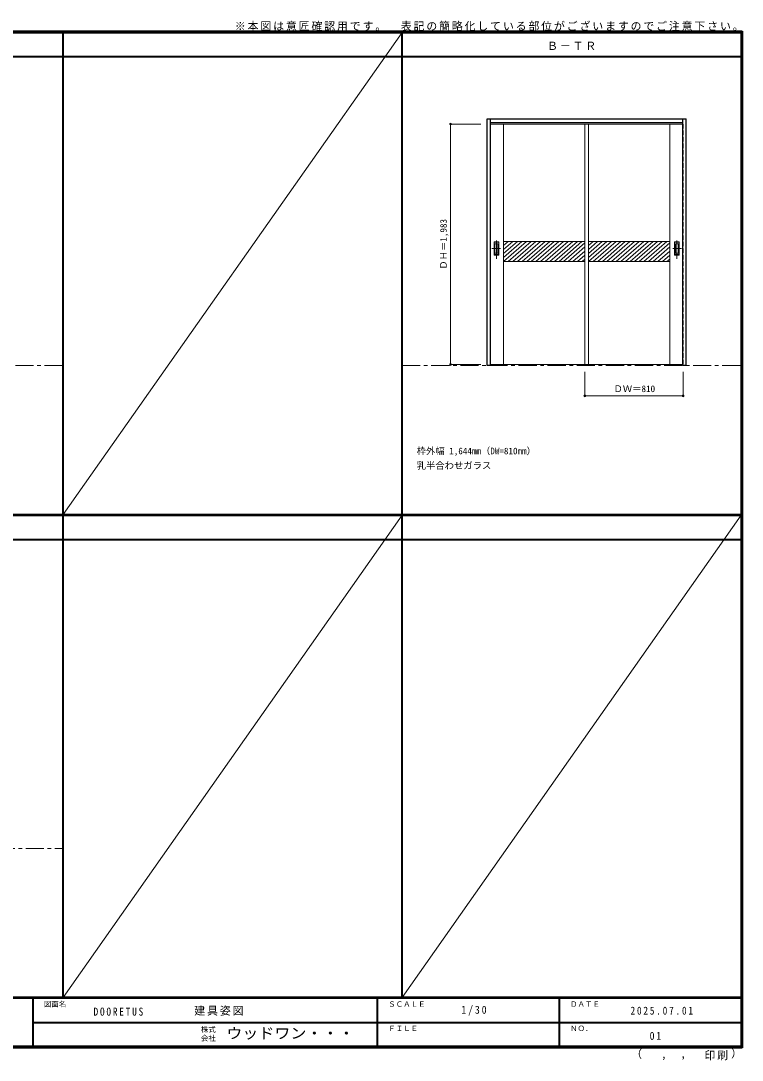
# Model space of a CAD drawing. Units: millimetres, scale not verified. Extents: x -6000 to 5700, y -4307 to 4260.
# Drawn here: x -250 to 5700, y -4307 to 4260 of the extents above; entities that cross this region are included whole.
import ezdxf
from ezdxf.enums import TextEntityAlignment as Align

# ---------------------------------------------------------------- set-up
doc = ezdxf.new("R2010")
doc.units = ezdxf.units.MM
doc.header["$LTSCALE"] = 30
doc.header["$PDMODE"] = 32
doc.header["$PDSIZE"] = 15
doc.linetypes.add('CHAIN1', pattern=[8, 5, -1, 1, -1])
doc.linetypes.add('DASHED1', pattern=[1.8, 1.2, -0.6])
for name, color, linetype, lineweight in [('0-1_通り芯', 7, 'CHAIN1', 18), ('0-2_扉', 7, 'Continuous', 18), ('0-4_枠', 3, 'Continuous', 25), ('0-6_引手', 7, 'Continuous', 18), ('0-B_寸法', 7, 'Continuous', 9), ('0-C_ハッチ', 4, 'DASHED1', 9), ('F-1_枠', 6, 'Continuous', 40), ('F-A_文字', 7, 'Continuous', 18)]:
    doc.layers.add(name, color=color, linetype=linetype, lineweight=lineweight)
doc.layers.add('0-A_文字', color=7, linetype='Continuous')
doc.styles.add('ＭＳ ゴシック', font='')
doc.styles.get('ＭＳ ゴシック').set_extended_font_data('MS Gothic')

msp = doc.modelspace()

# ---------------------------------------------------------------- linework, layer by layer
at = {"layer": '0-1_通り芯'}
for p, q in [((-2695, 1418), (100, 1418)), ((2895, 1418), (5690, 1418)), ((-5490, -2562.5), (100, -2562.5))]:
    msp.add_line(p, q, dxfattribs=at)
at = {"layer": '0-2_扉', "color": 4, "linetype": 'DASHED1', "lineweight": 9}
for p, q in [((3622, 3409.5), (3622, 1426.5)), ((3625, 3409.5), (3622, 3409.5)), ((3624, 1426.5), (3624, 3409.5)), ((4402, 3409.5), (4402, 3405.5)), ((4402, 3409.5), (4402, 3405.5)), ((4432, 1426.5), (4432, 3409.5)), ((4432, 3409.5), (4432, 3405.5)), ((4432, 3409.5), (4432, 3405.5)), ((5209, 3409.5), (5212, 3409.5)), ((5210, 1426.5), (5210, 3409.5)), ((3622, 1426.5), (3625, 1426.5))]:
    msp.add_line(p, q, dxfattribs=at)
at = {"layer": '0-2_扉'}
for p, q in [((3625, 3409.5), (4432, 3409.5)), ((3732, 1426.5), (3732, 3409.5)), ((4402, 1426.5), (4402, 3409.5)), ((5209, 3409.5), (4402, 3409.5)), ((4402, 1426.5), (4402, 3409.5)), ((4432, 1426.5), (4432, 3409.5)), ((4432, 1426.5), (4432, 3409.5)), ((5102, 1426.5), (5102, 3409.5)), ((4402, 2441.5), (3732, 2441.5)), ((5102, 2441.5), (4432, 2441.5)), ((4402, 2276.5), (3732, 2276.5)), ((5102, 2276.5), (4432, 2276.5)), ((3625, 1426.5), (4432, 1426.5)), ((5209, 1426.5), (4402, 1426.5))]:
    msp.add_line(p, q, dxfattribs=at)
at = {"layer": '0-2_扉', "color": 4, "linetype": 'DASHED1', "lineweight": 9}
msp.add_lwpolyline([(5212, 3409.5), (5212, 1426.5), (5209, 1426.5)], dxfattribs=at)
at = {"layer": '0-4_枠'}
for p, q in [((3595, 1418), (3595, 3453)), ((3595, 3453), (5239, 3453)), ((3625, 1418), (3625, 3453)), ((5209, 1427.04), (5209, 3453)), ((5239, 1418), (5239, 3453)), ((3625, 3423), (5209, 3423)), ((3625, 1418), (3595, 1418)), ((5209, 1426.7), (5209, 1427.04))]:
    msp.add_line(p, q, dxfattribs=at)
msp.add_lwpolyline([(5239, 1418), (5209, 1418), (5209, 1426.7)], dxfattribs=at)
at = {"layer": '0-6_引手'}
for p, q in [((3654, 2439), (3692, 2439)), ((3654, 2329), (3654, 2439)), ((3660.5, 2423), (3685.5, 2423)), ((3660.5, 2345), (3660.5, 2423)), ((3685.5, 2345), (3685.5, 2423)), ((3692, 2329), (3692, 2439)), ((5180, 2439), (5142, 2439)), ((5142, 2329), (5142, 2439)), ((5173.5, 2423), (5148.5, 2423)), ((5148.5, 2345), (5148.5, 2423)), ((5173.5, 2345), (5173.5, 2423)), ((5180, 2329), (5180, 2439)), ((3654, 2329), (3692, 2329)), ((3660.5, 2345), (3685.5, 2345)), ((5180, 2329), (5142, 2329)), ((5173.5, 2345), (5148.5, 2345))]:
    msp.add_line(p, q, dxfattribs=at)
at = {"layer": '0-6_引手', "linetype": 'CHAIN1'}
for p, q in [((3673, 2298.77), (3673, 2469.62)), ((5161, 2298.77), (5161, 2469.62)), ((3634.93, 2384), (3707.43, 2384)), ((5199.07, 2384), (5126.56, 2384))]:
    msp.add_line(p, q, dxfattribs=at)
at = {"layer": '0-6_引手', "linetype": 'DASHED1'}
for p, q in [((3689, 2333), (3689, 2435)), ((5145, 2333), (5145, 2435)), ((3657, 2333), (3689, 2333)), ((5177, 2333), (5145, 2333))]:
    msp.add_line(p, q, dxfattribs=at)
for points in [[(3657, 2333), (3657, 2435), (3689, 2435)], [(5177, 2333), (5177, 2435), (5145, 2435)]]:
    msp.add_lwpolyline(points, dxfattribs=at)
at = {"layer": '0-B_寸法', "color": 4}
for p, q in [((3295, 3409.5), (3545, 3409.5)), ((3295, 3409.5), (3295, 1426.5)), ((3295, 1426.5), (3545, 1426.5)), ((4402, 1168), (4402, 1368)), ((5212, 1168), (5212, 1368)), ((4402, 1168), (5212, 1168))]:
    msp.add_line(p, q, dxfattribs=at)
at = {"layer": '0-B_寸法'}
for p in [(3295, 3409.5), (3295, 1426.5), (4402, 1168), (5212, 1168)]:
    msp.add_point(p, dxfattribs=at)
at = {"layer": '0-C_ハッチ', "linetype": 'Continuous'}
for p, q in [((3769.36, 2441.5), (3732, 2408.96)), ((3883.55, 2441.5), (3732, 2309.5)), ((3807.42, 2441.5), (3732, 2375.81)), ((3845.49, 2441.5), (3732, 2342.66)), ((3921.61, 2441.5), (3732.17, 2276.5)), ((3959.68, 2441.5), (3770.23, 2276.5)), ((3997.74, 2441.5), (3808.3, 2276.5)), ((4035.81, 2441.5), (3846.36, 2276.5)), ((4073.87, 2441.5), (3884.43, 2276.5)), ((4111.94, 2441.5), (3922.49, 2276.5)), ((4150, 2441.5), (3960.56, 2276.5)), ((4188.07, 2441.5), (3998.62, 2276.5)), ((4226.13, 2441.5), (4036.69, 2276.5)), ((4264.19, 2441.5), (4074.75, 2276.5)), ((4302.26, 2441.5), (4112.81, 2276.5)), ((4340.32, 2441.5), (4150.88, 2276.5)), ((4378.39, 2441.5), (4188.94, 2276.5)), ((4402, 2428.91), (4227.01, 2276.5)), ((4469.36, 2441.5), (4432, 2408.96)), ((4583.55, 2441.5), (4432, 2309.5)), ((4507.42, 2441.5), (4432, 2375.81)), ((4545.49, 2441.5), (4432, 2342.66)), ((4621.61, 2441.5), (4432.17, 2276.5)), ((4659.68, 2441.5), (4470.23, 2276.5)), ((4697.74, 2441.5), (4508.3, 2276.5)), ((4735.81, 2441.5), (4546.36, 2276.5)), ((4773.87, 2441.5), (4584.43, 2276.5)), ((4811.94, 2441.5), (4622.49, 2276.5)), ((4850, 2441.5), (4660.56, 2276.5)), ((4888.07, 2441.5), (4698.62, 2276.5)), ((4926.13, 2441.5), (4736.69, 2276.5)), ((4964.19, 2441.5), (4774.75, 2276.5)), ((5002.26, 2441.5), (4812.81, 2276.5)), ((5040.32, 2441.5), (4850.88, 2276.5)), ((5078.39, 2441.5), (4888.94, 2276.5)), ((5102, 2428.91), (4927.01, 2276.5)), ((4402, 2395.76), (4265.07, 2276.5)), ((4402, 2362.61), (4303.14, 2276.5)), ((4402, 2329.45), (4341.2, 2276.5)), ((5102, 2395.76), (4965.07, 2276.5)), ((5102, 2362.61), (5003.14, 2276.5)), ((5102, 2329.45), (5041.2, 2276.5)), ((4402, 2296.3), (4379.27, 2276.5)), ((5102, 2296.3), (5079.27, 2276.5))]:
    msp.add_line(p, q, dxfattribs=at)
at = {"layer": 'F-1_枠'}
for p, q in [((-6000, 4175), (5700, 4175)), ((-6000, 4170), (5700, 4170)), ((-6000, 4165), (5700, 4165)), ((100, -3790), (100, 4175)), ((2895, -3790), (2895, 4175)), ((5690, 4175), (5690, -4205)), ((5695, 4175), (5695, -4205)), ((5700, 4175), (5700, -4205)), ((-6000, 3965), (5700, 3965)), ((-6000, 190.5), (5700, 190.5)), ((-6000, 187.5), (5700, 187.5)), ((-6000, 184.5), (5700, 184.5)), ((-6000, -15.5), (5700, -15.5)), ((5700, -3790), (-6000, -3790)), ((5700, -3795), (-6000, -3795)), ((-150, -3795), (-150, -4195)), ((2690, -3795), (2690, -4195)), ((4190, -3795), (4190, -4195)), ((-150, -3995), (5690, -3995.01)), ((5700, -4195), (-6000, -4195)), ((5700, -4200), (-6000, -4200)), ((5700, -4205), (-6000, -4205))]:
    msp.add_line(p, q, dxfattribs=at)
at = {"layer": 'F-A_文字'}
for p, q in [((100, 190.5), (2895, 4165)), ((2895, 184.5), (100, -3790)), ((2895, -3790), (5690, 184.5))]:
    msp.add_line(p, q, dxfattribs=at)

# ---------------------------------------------------------------- texts
at = {"layer": '0-A_文字', "style": 'ＭＳ ゴシック'}
msp.add_text('乳半合わせガラス', height=54.99, dxfattribs=at).set_placement((3015, 550.5), align=Align.BOTTOM_LEFT)
at = {"layer": '0-A_文字', "char_height": 65.98, "attachment_point": 7, "style": 'ＭＳ ゴシック'}
for s, insert in [('\\T1.17;※本図は意匠確認用です。\u3000表記の簡略化している部位がございますのでご注意下さい。', (1515, 4175)), ('\\T1.17;Ｂ－ＴＲ', (4090, 4020))]:
    msp.add_mtext(s, dxfattribs=dict(at, insert=insert))
at = {"layer": '0-B_寸法', "style": 'ＭＳ ゴシック'}
msp.add_text('ＤＨ＝1,983', height=54.99, rotation=90, dxfattribs=at).set_placement((3280, 2208.75), align=Align.BOTTOM_LEFT)
for s, p in [('ＤＷ＝810', (4638.25, 1183)), ('枠外幅 1,644mm（DW=810mm）', (3015, 670.5))]:
    msp.add_text(s, height=54.99, dxfattribs=at).set_placement(p, align=Align.BOTTOM_LEFT)
at = {"layer": 'F-A_文字', "style": 'ＭＳ ゴシック'}
for s, height, p in [('図面名', 43.99, (-60, -3880)), ('ＳＣＡＬＥ', 43.99, (2780, -3880)), ('ＤＡＴＥ', 43.99, (4280, -3880)), ('株式', 43.99, (1235, -4089)), ('ＦＩＬＥ', 43.99, (2780, -4080)), ('ＮＯ．', 43.99, (4280, -4080)), ('会社', 43.99, (1235, -4161)), ('（', 65.98, (4784.03, -4308.31)), (',', 65.98, (5031.28, -4308.31)), (',', 65.98, (5190.2, -4305.53)), ('）', 65.98, (5608.4, -4304.13))]:
    msp.add_text(s, height=height, dxfattribs=at).set_placement(p, align=Align.BOTTOM_LEFT)
at = {"layer": 'F-A_文字', "style": 'ＭＳ ゴシック', "width": 1.1}
msp.add_text('ウッドワン・・・', height=87.98, dxfattribs=at).set_placement((1445, -4155), align=Align.BOTTOM_LEFT)
at = {"layer": 'F-A_文字', "char_height": 65.98, "attachment_point": 7, "style": 'ＭＳ ゴシック'}
for s, insert in [('\\T1.38;\\W0.9;1/30', (3383.75, -3940)), ('\\T1.39;\\W0.85;DOORETUS', (350, -3940.79)), ('\\T1.17;建具姿図', (1180.42, -3940)), ('\\T1.39;\\W0.85;2025.07.01', (4778.75, -3932.5)), ('\\T1.36;\\W0.9;01', (4936.25, -4140)), ('\\T1.17;印刷', (5388.15, -4306.92))]:
    msp.add_mtext(s, dxfattribs=dict(at, insert=insert))

doc.saveas('drawing.dxf')
